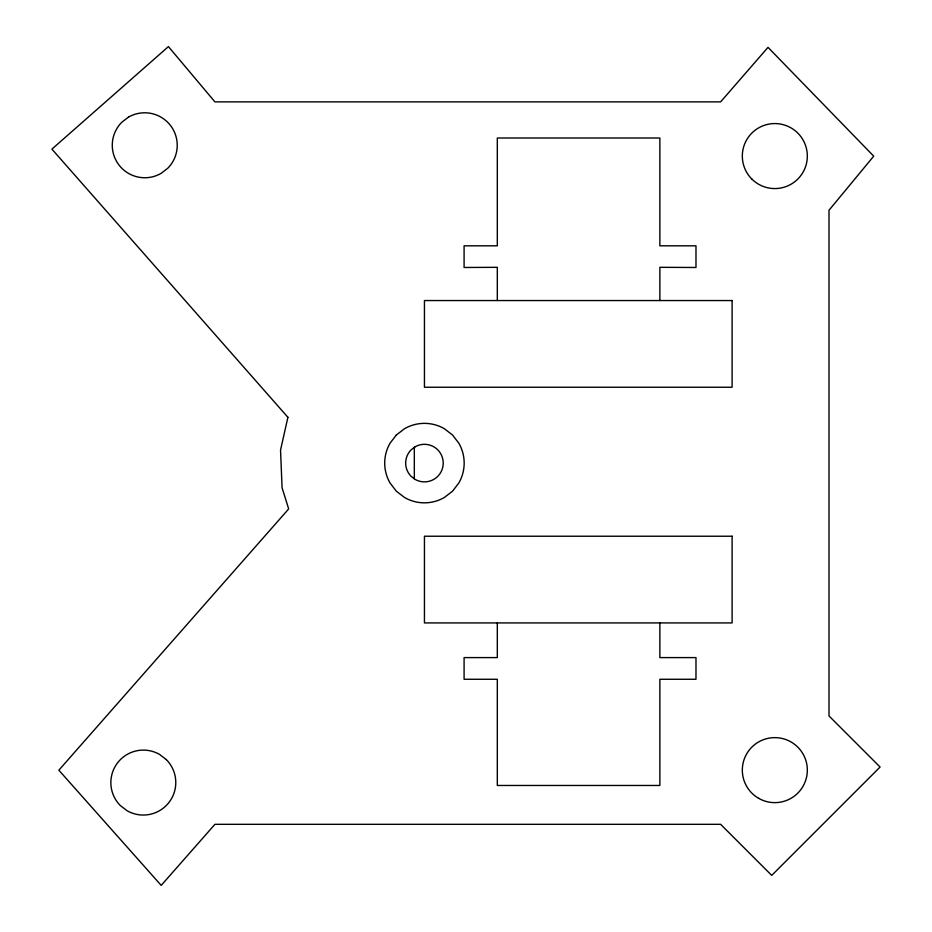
<?xml version="1.0" encoding="UTF-8"?>
<svg xmlns="http://www.w3.org/2000/svg" width="932" height="932" viewBox="0 0 932 932"><rect width="100%" height="100%" fill="white"/><g stroke="black" fill="none" stroke-linecap="round" stroke-linejoin="round"><path stroke-width="1.4" d="M659.868 300.547L659.868 267.321L695.983 267.484L695.983 245.815L659.868 245.815L659.868 138.006L497.315 138.006L497.315 245.815L464.089 245.815L464.089 267.484L497.315 267.321L497.315 300.547M659.868 622.926L659.868 657.596L695.983 657.596L695.983 679.265L659.868 679.265L659.868 785.466L497.315 785.466L497.315 679.265L464.089 679.265L464.089 657.596L497.315 657.596L497.315 622.926M414.321 447.383L414.321 478.815M287.906 417.303L280.544 450.063L282.07 487.751L288.675 508.93L58.856 770.193L161.201 885.4L214.931 824.319L720.634 824.319L771.719 875.393L880.088 767.036L829.002 715.951L829.002 210.248L873.715 156.168L768.015 47.346L720.634 101.879L214.931 101.879L168.424 46.6L51.912 149.132L287.906 417.303M396.345 434.999L390.03 443.236A39.738 39.738 0 0 0 390.03 482.962L396.345 491.199L404.57 497.513A39.738 39.738 0 0 0 444.308 497.513L452.533 491.199L458.847 482.962A39.738 39.738 0 0 0 458.847 443.236L452.533 434.999L444.308 428.685A39.738 39.738 0 0 0 404.57 428.685L396.345 434.999M128.5 117.117L121.766 122.278A32.515 32.515 0 0 0 161.003 173.422L167.737 168.261A32.515 32.515 0 0 0 128.5 117.117M415.043 446.836L411.163 449.818A18.78 18.78 0 0 0 411.163 476.38L415.043 479.363A18.78 18.78 0 0 0 443.224 463.099A18.78 18.78 0 0 0 415.043 446.836M732.109 300.547L424.444 300.547L424.444 387.246L732.109 387.246L732.109 300.547M732.109 536.226L424.444 536.226L424.444 622.926L732.109 622.926L732.109 536.226M166.292 759.58L159.558 754.419A32.515 32.515 0 0 0 120.321 805.551L127.055 810.723A32.515 32.515 0 0 0 166.292 759.58M751.833 179.049A32.515 32.515 0 0 0 806.227 164.475A32.515 32.515 0 0 0 766.407 124.667A32.515 32.515 0 0 0 751.833 179.049M758.566 798.281A32.515 32.515 0 0 0 807.333 770.135A32.515 32.515 0 0 0 758.566 741.977A32.515 32.515 0 0 0 758.566 798.281"/></g></svg>
